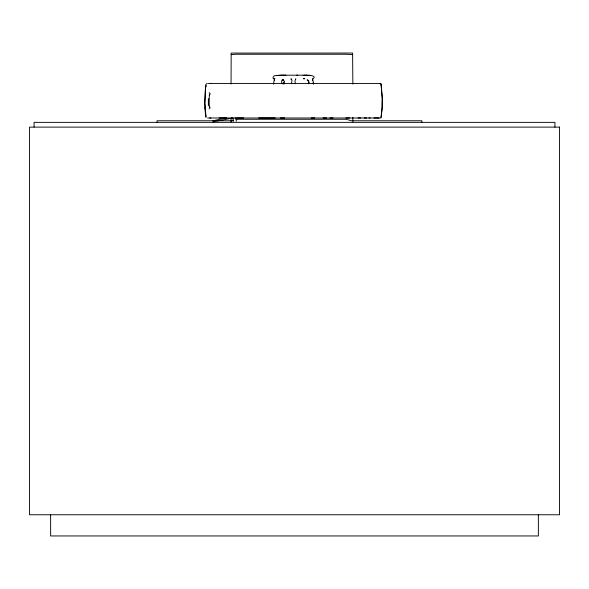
<?xml version="1.0" encoding="UTF-8"?>
<svg xmlns="http://www.w3.org/2000/svg" width="589" height="589" viewBox="0 0 589 589"><rect width="100%" height="100%" fill="white"/><g stroke="black" fill="none" stroke-linecap="round" stroke-linejoin="round"><path stroke-width="0.88" d="M208.381 98.562L208.373 105.711M283.684 82.062L283.611 82.57M205.347 89.484L204.795 103.252L205.87 117.115M205.627 86.568L204.825 103.45L206.032 117.13M205.495 88.983L205.694 87.216M274.548 80.656L274.364 78.595L274.886 78.801M205.716 85.979L205.885 84.816M209.581 95.227L209.964 93.761M205.966 85.353L206.106 84.536M312.442 79.346L312.634 78.742M381.149 117.542L382.195 107.441L382.32 98.459L381.083 84.006L379.934 83.432L380.766 83.454L381.274 86.443L382.239 98.481L382.084 108.14L381.024 117.13M273.429 84.168L274.467 78.992L273.318 78.617L272.95 77.711L274.047 75.812L280.99 75.201L303.158 75.186M291.599 83.771L291.916 80.038L290.811 78.874L291.555 79.022M231.381 121.238L232.147 120.038L231.448 121.12M308.489 83.815L308.938 81.827L307.141 79.824L308.71 80.516M283.493 82.821L282.948 83.321M380.038 83.447L379.92 83.424M231.087 54.652L235.548 54.262L346.03 54.254L352.833 54.652M209.139 108.891L209.066 109.046M210.023 93.644L209.331 95.227L209.191 103.274L209.412 107.338L210.015 108.207M282.742 83.491C285.26 83.343 284.973 79.839 282.411 80.347M295.538 79.022C296.915 78.425 293.771 80.008 295.501 83.771M236.277 121.297L236.196 119.714L237.86 119.272L346.06 119.272L351.773 120.87M232.147 120.841L233.509 120.458M212.916 120.767L226.294 117.947M212.916 121.827L232.28 118.124L231.565 117.991L233.259 118.522L232.949 118.124L233.634 121.297M281.991 80.038L283.655 79.809C281.115 79.073 280.438 84.772 284.266 83.955M276.307 75.495L277.169 75.407M277.934 75.333L278.737 75.282M279.451 75.245L280.99 75.201M281.336 75.201L285.952 75.186M210.774 83.454L211.282 83.447M209.529 92.738L209.161 92.687M206.43 83.454L206.975 83.447M209.75 117.969L210.906 117.969M304.351 75.193C307.517 75.09 317.287 75.171 313.238 78.749L312.649 78.992L313.672 84.161M309.947 75.407L309.159 75.333M207.88 83.424L380.693 83.454M219.056 117.969L226.191 117.969M243.581 117.969L236.307 117.969M258.615 117.969L275.203 117.969M323.147 117.969L326.534 117.969M345.89 117.969L349.719 117.969M358.031 117.969L360.711 117.969M364.098 117.969L366.682 117.969M207.615 117.999L379.603 117.999M380.295 117.999L380.811 117.999M215.095 120.767L157.079 120.767L157.079 122.357M216.84 120.767L231.617 120.767M352.826 120.767L421.864 120.767L421.864 122.357M296.746 75.186L297.828 75.186M311.198 117.969L314.659 117.969M329.958 117.969L333.05 117.969M368.898 117.969L370.275 117.969M373.941 117.969L379.095 117.969M280.43 117.969L284.62 117.969M303.092 75.186L306.869 75.223M206.599 86.185L206.238 86.185M307.649 75.245L308.393 75.282M274.231 78.793L273.833 78.749M235.099 117.726L236.196 119.714M209.927 107.949L209.522 106.491M312.98 83.012L313.201 83.771M312.464 79.964L312.545 80.656M204.965 107.47L205.421 113.876M308.997 82.202L309.011 82.578M554.934 127.121L554.934 122.357L34.066 122.357L34.066 127.121M538.368 514.764L538.368 535.953L50.632 535.953L50.632 514.764M352.863 84.065L352.597 53.047L231.175 53.076L231.057 84.065M352.863 117.314L352.863 121.894M231.057 118.227L231.057 121.894M304.204 78.69L303.379 78.69L304.601 78.69L304.204 78.69M559.55 127.121L29.45 127.121L29.45 514.764L559.55 514.764L559.55 127.121"/></g></svg>
